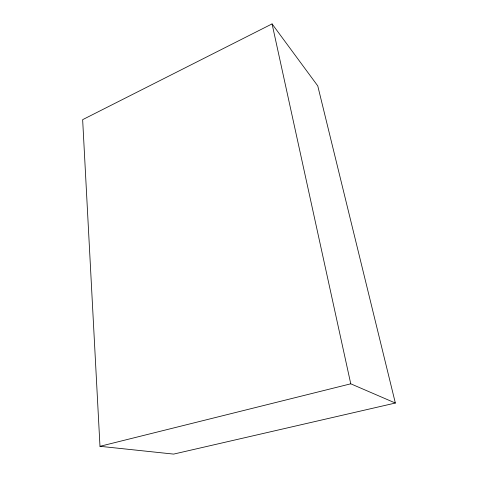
<?xml version="1.0" encoding="UTF-8"?>
<svg xmlns="http://www.w3.org/2000/svg" width="478" height="478" viewBox="0 0 478 478"><rect width="100%" height="100%" fill="white"/><g stroke="black" fill="none" stroke-linecap="round" stroke-linejoin="round"><path stroke-width="0.72" d="M272.066 23.9L82.646 119.661L99.98 446.309L173.634 454.1L395.354 403.038L317.762 85.897L272.066 23.9L350.762 383.81L395.354 403.038M99.98 446.309L350.762 383.81"/></g></svg>
